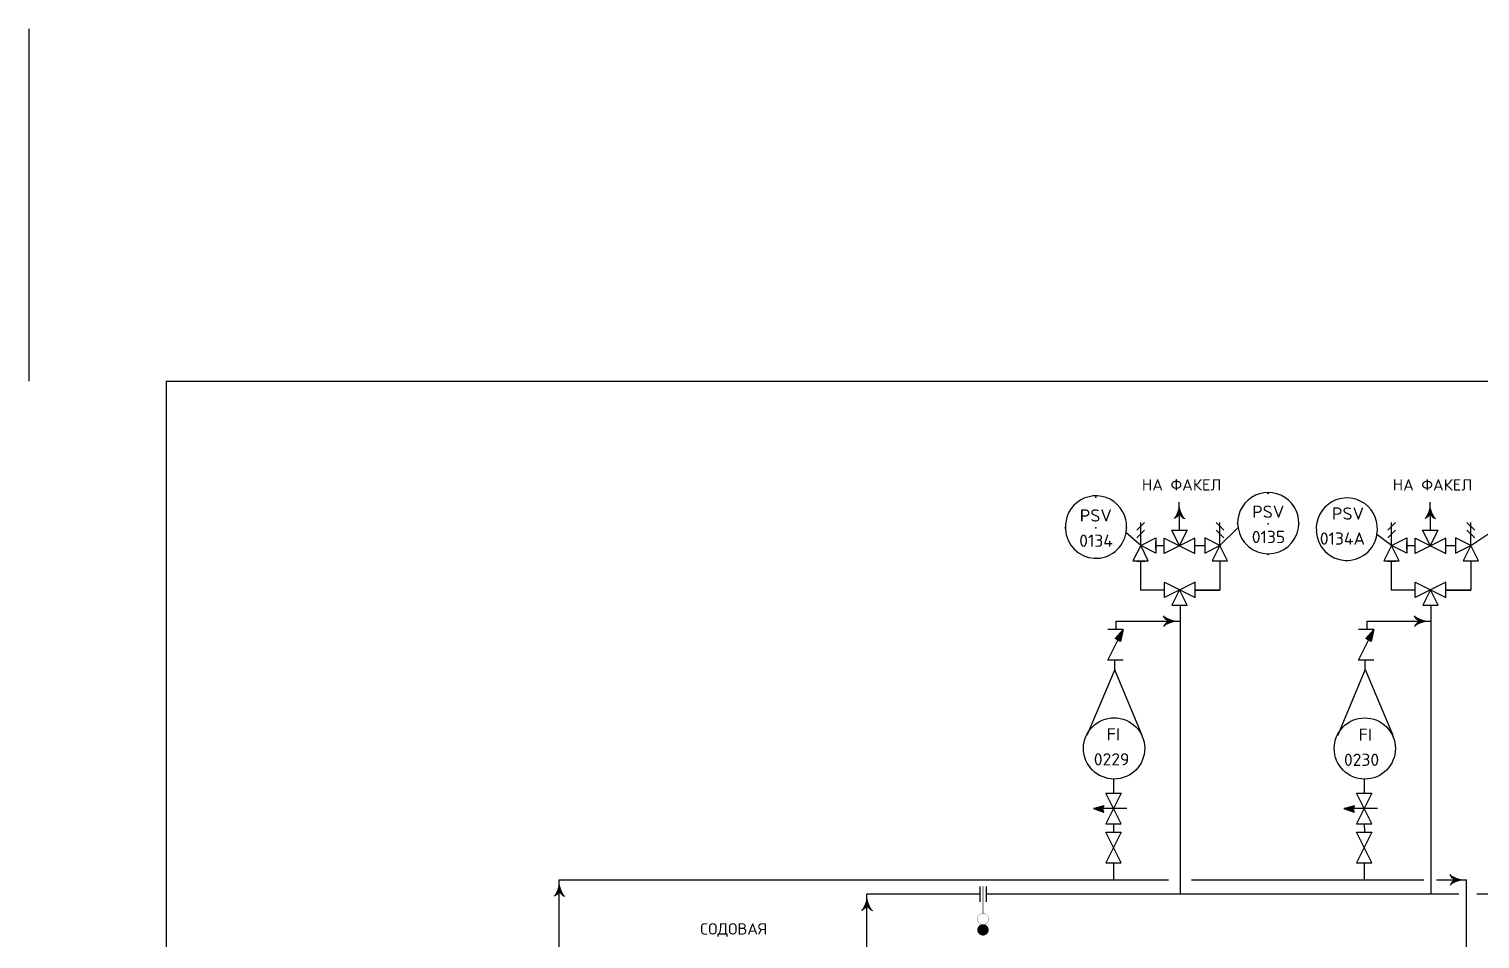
# Model space of a CAD drawing. Extents: x 78 to 490, y 181 to 404.
# Drawn here: x 78.38 to 94.97, y 204.69 to 215.1 of the extents above; entities that cross this region are included whole.
import ezdxf
from ezdxf.enums import TextEntityAlignment as Align

# ---------------------------------------------------------------- set-up
doc = ezdxf.new("R2010")
doc.units = 0
doc.linetypes.add('SDASH', pattern=[0.09375, 0.046875, -0.046875])
doc.layers.get('0').update_dxf_attribs({"linetype": 'CONTINUOUS'})
for name, color, linetype in [('IN-ATTRIBS', 7, 'CONTINUOUS'), ('IN-EQUIPMENT', 7, 'CONTINUOUS'), ('IN-INSTRUMENT', 7, 'SDASH'), ('IN-MAJ-PROC', 7, 'CONTINUOUS'), ('IN-MIN-PROC', 7, 'CONTINUOUS')]:
    doc.layers.add(name, color=color, linetype=linetype)
doc.styles.add('ATTRIBS', font='SIMPLEX', dxfattribs={"width": 0.8, "height": 0.125})
doc.styles.add('NARROW', font='simplex', dxfattribs={"width": 0.75, "height": 0.1})
doc.styles.add('S1', font='simplex.shx')
doc.styles.add('SIMPLEX', font='SIMPLEX.shx')

# ---------------------------------------------------------------- blocks, each defined once
blk = doc.blocks.new('BUBTEXT')
at = {"layer": 'IN-ATTRIBS'}
for p in [(0, 0.25), (-0.25, 0), (0, 0), (0.25, 0), (0, -0.25)]:
    blk.add_point(p, dxfattribs=at)
at = {"layer": 'IN-ATTRIBS', "flags": 1}
for tag, style, width, p in [('IDNUM', 'ATTRIBS', 0.8, (0.009, 0.584)), ('DWGNO', 'ATTRIBS', 0.8, (0.003, 0.447)), ('FILENO', 'ATTRIBS', 0.8, (-0.003, 0.311)), ('LOC', 'ATTRIBS', 0.8, (-0.08, -0.422)), ('SIG', 'ATTRIBS', 0.8, (-0.087, -0.563)), ('INSTALL', 'ATTRIBS', 0.8, (-0.087, -0.699)), ('SERV', 'ATTRIBS', 0.8, (-0.083, -0.838)), ('DATE', 'ATTRIBS', 0.8, (-0.088, -0.969)), ('DES', 'NARROW', 0.75, (-0.087, -1.102)), ('CSYS', 'NARROW', 0.75, (-0.087, -1.243))]:
    blk.add_attdef(tag, text='', height=0.1, dxfattribs=dict(at, style=style, width=width)).set_placement(p, align=Align.CENTER)
at = {"layer": 'IN-ATTRIBS', "style": 'ATTRIBS', "flags": 1}
blk.add_attdef('SYSCDI', text='', height=0.1, dxfattribs=at).set_placement((-0.312, 0.312), align=Align.RIGHT)
at = {"layer": 'IN-ATTRIBS', "style": 'S1'}
for tag, p in [('XT', (0.324, 0.257)), ('A1', (0.323, 0.115)), ('A2', (0.323, -0.035)), ('A3', (0.323, -0.185)), ('RES', (0.323, -0.342))]:
    blk.add_attdef(tag, p, '', height=0.1, dxfattribs=at)
at = {"layer": 'IN-ATTRIBS', "style": 'ATTRIBS'}
blk.add_attdef('SYSCDV', text='', height=0.1, dxfattribs=at).set_placement((-0.312, 0.141), align=Align.RIGHT)
at = {"layer": 'IN-ATTRIBS', "style": 'S1'}
for tag, p in [('INSTTYPE', (0, 0.05)), ('TAGNUM', (0.002, -0.156)), ('MD', (0.402, -0.565)), ('SZ', (0.402, -0.696))]:
    blk.add_attdef(tag, text='', height=0.1, dxfattribs=at).set_placement(p, align=Align.CENTER)

msp = doc.modelspace()

# ---------------------------------------------------------------- hatches: boundary and pattern name
at = {"linetype": 'Continuous'}
h = msp.add_hatch(dxfattribs=at)
h.set_pattern_fill('ANSI31', color=2, scale=0.0001, angle=90, style=0)
h.set_pattern_definition([(135, (601.180220428, -270.216906955), (-8.83883476483e-06, -8.83883476483e-06), [])])
h.paths.add_polyline_path([(90.891, 208.234), (90.861, 208.098), (90.801, 208.132)])
h = msp.add_hatch(dxfattribs=at)
h.set_pattern_fill('ANSI31', color=2, scale=0.0001, angle=90, style=0)
h.set_pattern_definition([(135, (604.047285328, -270.217132359), (-8.83883476483e-06, -8.83883476483e-06), [])])
h.paths.add_polyline_path([(93.758, 208.234), (93.728, 208.098), (93.668, 208.132)])
h = msp.add_hatch()
h.set_pattern_fill('ANSI37', color=2, scale=0.00014, angle=270, style=0)
h.set_pattern_definition([(315, (-198.23483295, 463.30643944), (0.00031430896424, 0.00031430896424), []), (45, (-198.23483295, 463.30643944), (-0.00031430896424, 0.00031430896424), [])])
edge = h.paths.add_edge_path()
edge.add_line((90.552, 206.188), (90.671, 206.144))
edge.add_line((90.673, 206.218), (90.56, 206.186))
edge.add_line((90.656, 206.188), (90.673, 206.218))
edge.add_line((90.671, 206.144), (90.656, 206.188))
h = msp.add_hatch()
h.set_pattern_fill('ANSI37', color=2, scale=0.00014, angle=270, style=0)
h.set_pattern_definition([(315, (-195.36956726, 463.30588303), (0.00031430896424, 0.00031430896424), []), (45, (-195.36956726, 463.30588303), (-0.00031430896424, 0.00031430896424), [])])
edge = h.paths.add_edge_path()
edge.add_line((93.418, 206.187), (93.536, 206.144))
edge.add_line((93.538, 206.217), (93.425, 206.186))
edge.add_line((93.521, 206.187), (93.538, 206.217))
edge.add_line((93.536, 206.144), (93.521, 206.187))

# ---------------------------------------------------------------- linework, layer by layer
at = {"color": 6}
for q in [(79.948, 185.824), (463.566, 211.074)]:
    msp.add_line((79.948, 211.074), q, dxfattribs=at)
at = {"color": 5, "linetype": 'Continuous'}
for p, q in [((91.537, 209.37), (91.534, 209.689)), ((94.406, 209.37), (94.404, 209.689)), ((91.268, 209.193), (91.363, 209.193)), ((91.713, 209.193), (91.825, 209.193)), ((94.137, 209.193), (94.233, 209.193)), ((94.583, 209.193), (94.694, 209.193)), ((91.093, 208.684), (91.093, 209.018)), ((92, 209.019), (92, 208.685)), ((93.962, 208.684), (93.962, 209.018)), ((94.869, 209.019), (94.869, 208.685)), ((91.365, 208.685), (91.089, 208.685)), ((92, 208.685), (91.715, 208.685)), ((94.234, 208.685), (93.958, 208.685)), ((94.869, 208.685), (94.584, 208.685)), ((91.543, 208.514), (91.543, 205.209)), ((94.412, 208.514), (94.412, 205.209)), ((90.812, 208.234), (90.812, 208.329)), ((93.682, 208.233), (93.682, 208.329)), ((90.796, 207.776), (90.796, 207.884)), ((93.662, 207.775), (93.662, 207.884)), ((90.783, 206.524), (90.783, 206.363)), ((93.649, 206.524), (93.649, 206.363)), ((90.784, 206.013), (90.784, 205.916)), ((93.65, 206.013), (93.651, 205.916)), ((90.783, 205.566), (90.783, 205.371)), ((93.65, 205.566), (93.65, 205.371)), ((84.444, 205.371), (91.411, 205.371)), ((84.444, 203.121), (84.444, 205.371)), ((91.675, 205.371), (94.331, 205.371)), ((94.476, 205.371), (94.819, 205.371)), ((94.819, 204.91), (94.819, 205.371)), ((94.819, 199.984), (94.819, 204.91))]:
    msp.add_line(p, q, dxfattribs=at)
at = {"color": 2}
for p, q in [((91.049, 209.368), (91.137, 209.456)), ((91.093, 209.193), (91.093, 209.456)), ((91.956, 209.456), (92.043, 209.368)), ((92, 209.193), (92, 209.456)), ((93.918, 209.368), (94.006, 209.456)), ((93.962, 209.193), (93.962, 209.456)), ((94.825, 209.456), (94.913, 209.368)), ((94.869, 209.193), (94.869, 209.456)), ((91.049, 209.281), (91.137, 209.368)), ((91.093, 209.193), (91.268, 209.281)), ((91.268, 209.281), (91.268, 209.106)), ((91.363, 209.104), (91.363, 209.279)), ((91.713, 209.279), (91.363, 209.104)), ((91.363, 209.279), (91.713, 209.104)), ((91.449, 209.37), (91.624, 209.37)), ((91.538, 209.191), (91.449, 209.37)), ((91.624, 209.37), (91.534, 209.189)), ((91.713, 209.104), (91.713, 209.279)), ((92, 209.193), (91.825, 209.281)), ((91.825, 209.281), (91.825, 209.106)), ((91.956, 209.368), (92.043, 209.281)), ((93.918, 209.281), (94.006, 209.368)), ((93.962, 209.193), (94.137, 209.281)), ((94.137, 209.281), (94.137, 209.106)), ((94.233, 209.279), (94.583, 209.104)), ((94.583, 209.279), (94.233, 209.104)), ((94.233, 209.104), (94.233, 209.279)), ((94.408, 209.191), (94.318, 209.37)), ((94.318, 209.37), (94.493, 209.37)), ((94.493, 209.37), (94.403, 209.189)), ((94.583, 209.104), (94.583, 209.279)), ((94.694, 209.281), (94.694, 209.106)), ((94.869, 209.193), (94.694, 209.281)), ((94.825, 209.368), (94.913, 209.281)), ((91.093, 209.193), (91.005, 209.018)), ((91.268, 209.106), (91.093, 209.193)), ((91.18, 209.018), (91.093, 209.193)), ((91.268, 209.148), (91.268, 209.239)), ((91.825, 209.106), (92, 209.193)), ((92, 209.193), (91.912, 209.018)), ((92.087, 209.018), (92, 209.193)), ((93.962, 209.193), (93.875, 209.018)), ((94.05, 209.018), (93.962, 209.193)), ((94.137, 209.106), (93.962, 209.193)), ((94.137, 209.148), (94.137, 209.239)), ((94.694, 209.106), (94.869, 209.193)), ((94.869, 209.193), (94.781, 209.018)), ((94.956, 209.018), (94.869, 209.193)), ((91.005, 209.018), (91.18, 209.018)), ((91.049, 209.017), (91.14, 209.017)), ((91.912, 209.018), (92.087, 209.018)), ((91.957, 209.019), (92.049, 209.019)), ((93.875, 209.018), (94.05, 209.018)), ((93.918, 209.017), (94.01, 209.017)), ((94.781, 209.018), (94.956, 209.018)), ((94.827, 209.019), (94.918, 209.019)), ((91.365, 208.599), (91.365, 208.774)), ((91.715, 208.774), (91.365, 208.599)), ((91.365, 208.774), (91.715, 208.599)), ((91.715, 208.599), (91.715, 208.774)), ((94.234, 208.599), (94.234, 208.774)), ((94.584, 208.774), (94.234, 208.599)), ((94.234, 208.774), (94.584, 208.599)), ((94.584, 208.599), (94.584, 208.774)), ((91.538, 208.689), (91.451, 208.514)), ((91.542, 208.685), (91.536, 208.685)), ((91.626, 208.514), (91.538, 208.689)), ((94.407, 208.689), (94.32, 208.514)), ((94.411, 208.685), (94.405, 208.685)), ((94.495, 208.514), (94.407, 208.689)), ((91.451, 208.514), (91.626, 208.514)), ((94.32, 208.514), (94.495, 208.514)), ((90.716, 207.884), (90.891, 208.234)), ((90.891, 208.234), (90.716, 208.234)), ((93.758, 208.234), (93.583, 208.234)), ((93.583, 207.884), (93.758, 208.234)), ((90.891, 207.884), (90.716, 207.884)), ((93.758, 207.884), (93.583, 207.884)), ((90.552, 206.188), (90.671, 206.144)), ((90.933, 206.188), (90.552, 206.188)), ((90.673, 206.218), (90.56, 206.186)), ((90.656, 206.188), (90.673, 206.218)), ((90.671, 206.144), (90.656, 206.188)), ((93.418, 206.187), (93.536, 206.144)), ((93.8, 206.188), (93.419, 206.188)), ((93.538, 206.217), (93.425, 206.186)), ((93.521, 206.187), (93.538, 206.217)), ((93.536, 206.144), (93.521, 206.187))]:
    msp.add_line(p, q, dxfattribs=at)
at = {"color": 7, "linetype": 'Continuous'}
for p, q in [((91.093, 209.193), (90.925, 209.345)), ((92, 209.193), (92.206, 209.397)), ((93.962, 209.193), (93.795, 209.321)), ((94.869, 209.193), (95.075, 209.33))]:
    msp.add_line(p, q, dxfattribs=at)
at = {"color": 5}
for p, q in [((90.812, 208.329), (91.543, 208.329)), ((93.682, 208.329), (94.412, 208.329))]:
    msp.add_line(p, q, dxfattribs=at)
at = {"color": 2, "linetype": 'Continuous'}
for p, q in [((90.891, 208.234), (90.801, 208.132)), ((90.861, 208.098), (90.801, 208.132)), ((90.891, 208.234), (90.861, 208.098)), ((93.758, 208.234), (93.668, 208.132)), ((93.728, 208.098), (93.668, 208.132)), ((93.758, 208.234), (93.728, 208.098))]:
    msp.add_line(p, q, dxfattribs=at)
at = {"linetype": 'Continuous'}
for p, q in [((90.796, 207.776), (90.477, 207.02)), ((90.795, 207.776), (91.108, 207.025)), ((93.662, 207.775), (93.343, 207.019)), ((93.662, 207.775), (93.975, 207.025))]:
    msp.add_line(p, q, dxfattribs=at)
at = {"color": 5, "linetype": 'Continuous'}
for points in [[(91.534, 209.564, -0.206864), (91.472, 209.502)], [(91.534, 209.564, 0.206864), (91.597, 209.502)], [(94.404, 209.564, -0.206864), (94.341, 209.502)], [(94.404, 209.564, 0.206864), (94.466, 209.502)], [(91.418, 208.329, -0.206864), (91.355, 208.391)], [(91.418, 208.329, 0.206864), (91.355, 208.266)], [(94.287, 208.329, -0.206864), (94.225, 208.391)], [(94.287, 208.329, 0.206864), (94.225, 208.266)], [(94.694, 205.371, -0.206864), (94.632, 205.433)], [(94.694, 205.371, 0.206864), (94.632, 205.308)], [(84.444, 205.246, -0.206864), (84.381, 205.183)], [(84.444, 205.246, 0.206864), (84.506, 205.183)]]:
    msp.add_lwpolyline(points, format="xyb", dxfattribs=at)
at = {"color": 2}
for points, const_width in [([(91.535, 209.195), (91.535, 209.199)], 0.007), ([(94.404, 209.195), (94.404, 209.199)], 0.007), ([(91.093, 209.017), (91.093, 209.018)], 0.007), ([(93.962, 209.017), (93.962, 209.018)], 0.007), ([(89.29, 204.986), (89.29, 205.299)], 0.005)]:
    msp.add_lwpolyline(points, dxfattribs=dict(at, const_width=const_width))
for points in [[(90.87, 206.363), (90.694, 206.013), (90.869, 206.013), (90.695, 206.363)], [(93.737, 206.363), (93.562, 206.013), (93.737, 206.013), (93.562, 206.363)], [(90.871, 205.916), (90.696, 205.567), (90.871, 205.566), (90.696, 205.917)], [(93.738, 205.916), (93.563, 205.566), (93.738, 205.566), (93.563, 205.916)]]:
    msp.add_lwpolyline(points, close=True, dxfattribs=at)
for points, const_width in [([(89.226, 204.924, -1), (89.353, 204.924, -1)], 0.0025), ([(89.257, 204.799, -1), (89.322, 204.799, -1)], 0.065)]:
    msp.add_lwpolyline(points, format="xyb", close=True, dxfattribs=dict(at, const_width=const_width))
for centre in [(90.789, 206.874), (93.656, 206.873)]:
    msp.add_circle(centre, 0.35)
for centre, radius, start, end in [((90.582, 209.412), 0.35, 348.8306, 185.0363), ((92.552, 209.45), 0.35, 351.1529, 188.8471), ((93.451, 209.389), 0.35, 348.8306, 185.0363), ((90.581, 209.397), 0.349, 182.4767, 351.3902), ((92.552, 209.45), 0.35, 188.8471, 351.1529), ((93.45, 209.373), 0.349, 182.4767, 351.3902)]:
    msp.add_arc(centre, radius, start, end)
at = {"color": 5, "linetype": 'Continuous'}
for points in [[(91.523, 209.61), (91.516, 209.533), (91.51, 209.572), (91.503, 209.521)], [(91.531, 209.649), (91.526, 209.548), (91.523, 209.61), (91.516, 209.533)], [(91.534, 209.689), (91.534, 209.564), (91.531, 209.649), (91.526, 209.548)], [(91.534, 209.689), (91.534, 209.564), (91.538, 209.649), (91.542, 209.548)], [(91.538, 209.649), (91.542, 209.548), (91.546, 209.61), (91.553, 209.533)], [(91.546, 209.61), (91.553, 209.533), (91.558, 209.572), (91.566, 209.521)], [(94.392, 209.61), (94.385, 209.533), (94.38, 209.572), (94.372, 209.521)], [(94.4, 209.649), (94.396, 209.548), (94.392, 209.61), (94.385, 209.533)], [(94.404, 209.689), (94.404, 209.564), (94.4, 209.649), (94.396, 209.548)], [(94.404, 209.689), (94.404, 209.564), (94.407, 209.649), (94.412, 209.548)], [(94.407, 209.649), (94.412, 209.548), (94.415, 209.61), (94.422, 209.533)], [(94.415, 209.61), (94.422, 209.533), (94.428, 209.572), (94.435, 209.521)], [(91.493, 209.536), (91.488, 209.51), (91.472, 209.502)], [(91.51, 209.572), (91.503, 209.521), (91.493, 209.536), (91.488, 209.51)], [(91.558, 209.572), (91.566, 209.521), (91.576, 209.536), (91.581, 209.51)], [(91.576, 209.536), (91.581, 209.51), (91.597, 209.502)], [(94.362, 209.536), (94.357, 209.51), (94.341, 209.502)], [(94.38, 209.572), (94.372, 209.521), (94.362, 209.536), (94.357, 209.51)], [(94.428, 209.572), (94.435, 209.521), (94.445, 209.536), (94.45, 209.51)], [(94.445, 209.536), (94.45, 209.51), (94.466, 209.502)], [(91.389, 208.37), (91.363, 208.375), (91.355, 208.391)], [(91.389, 208.288), (91.363, 208.283), (91.355, 208.266)], [(91.426, 208.353), (91.374, 208.36), (91.389, 208.37), (91.363, 208.375)], [(91.426, 208.305), (91.374, 208.297), (91.389, 208.288), (91.363, 208.283)], [(91.464, 208.34), (91.387, 208.347), (91.426, 208.353), (91.374, 208.36)], [(91.464, 208.317), (91.387, 208.31), (91.426, 208.305), (91.374, 208.297)], [(91.503, 208.332), (91.402, 208.337), (91.464, 208.34), (91.387, 208.347)], [(91.503, 208.325), (91.402, 208.321), (91.464, 208.317), (91.387, 208.31)], [(91.543, 208.329), (91.418, 208.329), (91.503, 208.332), (91.402, 208.337)], [(91.543, 208.329), (91.418, 208.329), (91.503, 208.325), (91.402, 208.321)], [(94.259, 208.37), (94.233, 208.375), (94.225, 208.391)], [(94.259, 208.288), (94.233, 208.283), (94.225, 208.266)], [(94.295, 208.353), (94.243, 208.36), (94.259, 208.37), (94.233, 208.375)], [(94.295, 208.305), (94.243, 208.297), (94.259, 208.288), (94.233, 208.283)], [(94.333, 208.34), (94.256, 208.347), (94.295, 208.353), (94.243, 208.36)], [(94.333, 208.317), (94.256, 208.31), (94.295, 208.305), (94.243, 208.297)], [(94.372, 208.332), (94.271, 208.337), (94.333, 208.34), (94.256, 208.347)], [(94.372, 208.325), (94.271, 208.321), (94.333, 208.317), (94.256, 208.31)], [(94.412, 208.329), (94.287, 208.329), (94.372, 208.332), (94.271, 208.337)], [(94.412, 208.329), (94.287, 208.329), (94.372, 208.325), (94.271, 208.321)], [(84.432, 205.292), (84.425, 205.215), (84.42, 205.254), (84.412, 205.202)], [(84.44, 205.331), (84.436, 205.23), (84.432, 205.292), (84.425, 205.215)], [(84.444, 205.371), (84.444, 205.246), (84.44, 205.331), (84.436, 205.23)], [(84.444, 205.371), (84.444, 205.246), (84.447, 205.331), (84.452, 205.23)], [(84.447, 205.331), (84.452, 205.23), (84.455, 205.292), (84.462, 205.215)], [(84.455, 205.292), (84.462, 205.215), (84.468, 205.254), (84.475, 205.202)], [(94.666, 205.412), (94.64, 205.417), (94.632, 205.433)], [(94.666, 205.33), (94.64, 205.325), (94.632, 205.308)], [(94.702, 205.395), (94.65, 205.402), (94.666, 205.412), (94.64, 205.417)], [(94.702, 205.347), (94.65, 205.339), (94.666, 205.33), (94.64, 205.325)], [(94.74, 205.382), (94.663, 205.389), (94.702, 205.395), (94.65, 205.402)], [(94.74, 205.359), (94.663, 205.352), (94.702, 205.347), (94.65, 205.339)], [(94.779, 205.374), (94.678, 205.379), (94.74, 205.382), (94.663, 205.389)], [(94.779, 205.367), (94.678, 205.363), (94.74, 205.359), (94.663, 205.352)], [(94.819, 205.371), (94.694, 205.371), (94.779, 205.374), (94.678, 205.379)], [(94.819, 205.371), (94.694, 205.371), (94.779, 205.367), (94.678, 205.363)], [(84.403, 205.217), (84.397, 205.191), (84.381, 205.183)], [(84.42, 205.254), (84.412, 205.202), (84.403, 205.217), (84.397, 205.191)], [(84.468, 205.254), (84.475, 205.202), (84.485, 205.217), (84.49, 205.191)], [(84.485, 205.217), (84.49, 205.191), (84.506, 205.183)]]:
    msp.add_solid(points, dxfattribs=at)
at = {"layer": 'IN-EQUIPMENT', "color": 2}
for p, q in [((89.254, 205.296), (89.254, 205.121)), ((89.324, 205.296), (89.324, 205.121))]:
    msp.add_line(p, q, dxfattribs=at)
at = {"layer": 'IN-MAJ-PROC', "color": 3}
for p, q in [((87.962, 202.024), (87.962, 205.209)), ((89.254, 205.209), (87.962, 205.209)), ((94.733, 205.209), (89.324, 205.209)), ((101.191, 205.209), (94.936, 205.209))]:
    msp.add_line(p, q, dxfattribs=at)
for points in [[(87.962, 205.084, -0.206864), (87.9, 205.021)], [(87.962, 205.084, 0.206864), (88.025, 205.021)]]:
    msp.add_lwpolyline(points, format="xyb", dxfattribs=at)
for points in [[(87.951, 205.129), (87.944, 205.053), (87.938, 205.091), (87.931, 205.04)], [(87.959, 205.169), (87.954, 205.067), (87.951, 205.129), (87.944, 205.053)], [(87.962, 205.209), (87.962, 205.084), (87.959, 205.169), (87.954, 205.067)], [(87.962, 205.209), (87.962, 205.084), (87.966, 205.169), (87.971, 205.067)], [(87.966, 205.169), (87.971, 205.067), (87.974, 205.129), (87.981, 205.053)], [(87.974, 205.129), (87.981, 205.053), (87.987, 205.091), (87.994, 205.04)], [(87.921, 205.055), (87.916, 205.029), (87.9, 205.021)], [(87.938, 205.091), (87.931, 205.04), (87.921, 205.055), (87.916, 205.029)], [(87.987, 205.091), (87.994, 205.04), (88.004, 205.055), (88.009, 205.029)], [(88.004, 205.055), (88.009, 205.029), (88.025, 205.021)]]:
    msp.add_solid(points, dxfattribs=at)
at = {"layer": 'IN-MIN-PROC', "color": 7, "linetype": 'Continuous'}
msp.add_line((78.379, 211.074), (78.379, 215.101), dxfattribs=at)
at = {"layer": 'IN-MIN-PROC', "color": 5}
for p, q in [((91.715, 208.684), (92, 208.684)), ((94.584, 208.684), (94.869, 208.684))]:
    msp.add_line(p, q, dxfattribs=at)

# ---------------------------------------------------------------- block references
at = {"layer": 'IN-INSTRUMENT', "color": 7, "xscale": 1.4, "yscale": 1.4, "zscale": 1.4}
for p, values in [((92.552, 209.441), {'INSTTYPE': 'PSV', 'TAGNUM': '0135'}), ((90.58, 209.398), {'INSTTYPE': 'PSV', 'TAGNUM': '0134'})]:
    msp.add_blockref('BUBTEXT', p, dxfattribs=at).add_auto_attribs(values)

# ---------------------------------------------------------------- texts
at = {"color": 1, "linetype": 'Continuous', "style": 'SIMPLEX'}
for s, p in [('НА ФАКЕЛ', (91.106, 209.823)), ('НА ФАКЕЛ', (93.975, 209.823)), ('СОДОВАЯ', (86.056, 204.745))]:
    msp.add_text(s, height=0.13, dxfattribs=at).set_placement(p)
at = {"linetype": 'Continuous', "style": 'SIMPLEX'}
for s, p in [('PSV', (93.281, 209.49)), ('0134A', (93.142, 209.204)), ('FI', (90.705, 206.965)), ('FI', (93.586, 206.96)), ('0229', (90.557, 206.679)), ('0230', (93.418, 206.674))]:
    msp.add_text(s, height=0.14, dxfattribs=at).set_placement(p)

doc.saveas('drawing.dxf')
